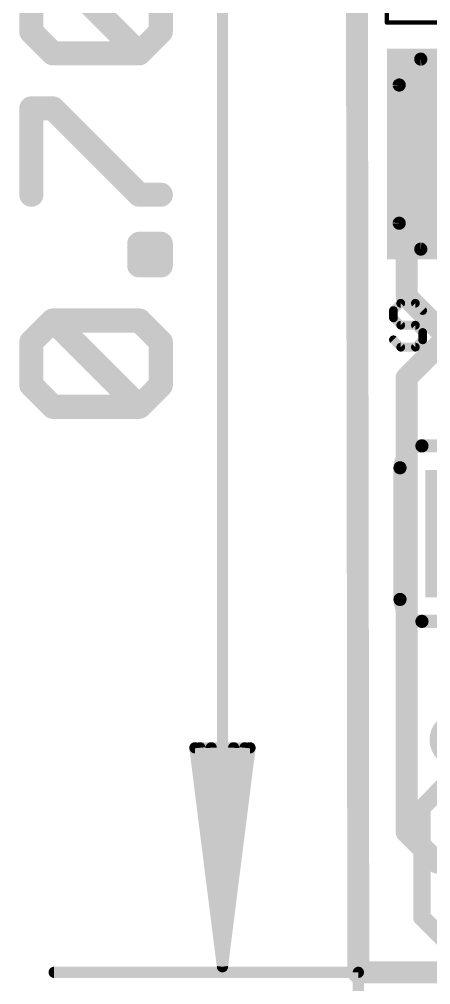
# Model space of a CAD drawing. Extents: x -42 to 65, y -14 to 27.
# Drawn here: x -3.93 to 0.84, y -0.14 to 11.04 of the extents above; entities that cross this region are included whole.
import ezdxf

# ---------------------------------------------------------------- set-up
doc = ezdxf.new("R2010")
doc.units = 0
for name, color, linetype in [('1', 12, 'CONTINUOUS'), ('18', 110, 'CONTINUOUS'), ('20', 53, 'CONTINUOUS'), ('21', 253, 'CONTINUOUS'), ('29', 253, 'CONTINUOUS'), ('31', 253, 'CONTINUOUS'), ('39', 12, 'CONTINUOUS'), ('47', 253, 'CONTINUOUS')]:
    doc.layers.add(name, color=color, linetype=linetype)

# ---------------------------------------------------------------- blocks, each defined once
blk = doc.blocks.new('RECT')
blk.add_solid([(-0.5, -0.5), (0.5, -0.5), (-0.5, 0.5), (0.5, 0.5)])
blk = doc.blocks.new('ROUNDV')
at = {"const_width": 0.5}
blk.add_lwpolyline([(0, -0.25, 1), (0, 0.25, 1), (0, -0.25)], format="xyb", dxfattribs=at)

msp = doc.modelspace()

# ---------------------------------------------------------------- linework, layer by layer
at = {"layer": '1', "const_width": 0.254}
for points in [[(0, 0), (-0.0254, 17.8054)], [(0.7206, 9.89), (0.5588, 9.7282)], [(2.9966, 9.89), (0.7206, 9.89)], [(0.5588, 9.7282), (0.5588, 7.8232)], [(0.5588, 7.8232), (1.0287, 7.3533)], [(0.5588, 6.8834), (1.0287, 7.3533)], [(0.5588, 1.6256), (0.5588, 6.8834)], [(0.9144, 1.27), (0.5588, 1.6256)], [(2.0066, 1.27), (0.9144, 1.27)], [(10.8966, 0), (0, 0)]]:
    msp.add_lwpolyline(points, dxfattribs=at)
at = {"layer": '1', "const_width": 0.127}
for points in [[(0.7206, 9.9535, 1), (0.7206, 9.8265)], [(0.7655, 9.8451, 1), (0.6757, 9.9349)], [(0.6223, 9.7282, 1), (0.4953, 9.7282)], [(0.5139, 9.7731, 1), (0.6037, 9.6833)], [(0.6037, 7.8681, 1), (0.5139, 7.7783)], [(0.4953, 7.8232, 1), (0.6223, 7.8232)], [(0.6223, 6.8834, 1), (0.4953, 6.8834)], [(0.5139, 6.9283, 1), (0.6037, 6.8385)], [(0.6037, 1.6705, 1), (0.5139, 1.5807)], [(0.4953, 1.6256, 1), (0.6223, 1.6256)], [(0.9144, 1.3335, 1), (0.9144, 1.2065)], [(0.8695, 1.2251, 1), (0.9593, 1.3149)], [(0, 0.0635, 1), (0, -0.0635)], [(-0.0635, -0.0001, 1), (0.0635, 0.0001)]]:
    msp.add_lwpolyline(points, format="xyb", dxfattribs=at)
at = {"layer": '20', "const_width": 0.2032}
for points in [[(0, 17.78), (0, 0)], [(0, 0), (10.922, 0)]]:
    msp.add_lwpolyline(points, dxfattribs=at)
at = {"layer": '20', "const_width": 0.1016}
for points in [[(0, 0.0508, 1), (0, -0.0508)], [(-0.0508, 0, 1), (0.0508, 0)]]:
    msp.add_lwpolyline(points, format="xyb", dxfattribs=at)
at = {"layer": '21'}
for points, const_width in [([(0.7232, 10.5742, 0.4142), (0.4732, 10.2742)], 0.1524), ([(0.7232, 10.6123, 1), (0.7232, 10.5361)], 0.0762), ([(0.7266, 10.5363, 1), (0.7198, 10.6121)], 0.0762), ([(0.5113, 10.2742, 1), (0.4351, 10.2742)], 0.0762), ([(0.4353, 10.2708, 1), (0.5111, 10.2776)], 0.0762), ([(0.4732, 8.6742, 0.4142), (0.7232, 8.3742)], 0.1524), ([(0.5111, 8.6708, 1), (0.4353, 8.6776)], 0.0762), ([(0.4351, 8.6742, 1), (0.5113, 8.6742)], 0.0762), ([(0.7232, 8.4123, 1), (0.7232, 8.3361)], 0.0762), ([(0.7198, 8.3363, 1), (0.7266, 8.4121)], 0.0762), ([(0.4318, 7.6627, 1), (0.381, 7.6627)], 0.0508), ([(0.4911, 7.7728, 1), (0.4911, 7.722)], 0.0508), ([(0.5091, 7.7295, 1), (0.4732, 7.7654)], 0.0508), ([(0.6786, 7.7654, 1), (0.6427, 7.7295)], 0.0508), ([(0.6606, 7.722, 1), (0.6606, 7.7728)], 0.0508), ([(0.3884, 7.6807, 1), (0.4244, 7.6447)], 0.0508), ([(0.4244, 7.5959, 1), (0.3884, 7.56)], 0.0508), ([(0.381, 7.578, 1), (0.4318, 7.578)], 0.0508), ([(0.7274, 7.6447, 1), (0.7633, 7.6807)], 0.0508), ([(0.4911, 7.5186, 1), (0.4911, 7.4678)], 0.0508), ([(0.4732, 7.4753, 1), (0.5091, 7.5112)], 0.0508), ([(0.6786, 7.5112, 1), (0.6427, 7.4753)], 0.0508), ([(0.6606, 7.4678, 1), (0.6606, 7.5186)], 0.0508), ([(0.7708, 7.4085, 1), (0.72, 7.4085)], 0.0508), ([(0.7274, 7.3905, 1), (0.7633, 7.4264)], 0.0508), ([(0.4244, 7.3417, 1), (0.3884, 7.3058)], 0.0508), ([(0.4911, 7.2644, 1), (0.4911, 7.2136)], 0.0508), ([(0.4732, 7.221, 1), (0.5091, 7.257)], 0.0508), ([(0.6427, 7.257, 1), (0.6786, 7.221)], 0.0508), ([(0.6606, 7.2136, 1), (0.6606, 7.2644)], 0.0508), ([(0.72, 7.3237, 1), (0.7708, 7.3237)], 0.0508), ([(0.7633, 7.3058, 1), (0.7274, 7.3417)], 0.0508), ([(0.7366, 6.096, 0.4142), (0.4826, 5.842)], 0.1524), ([(0.7366, 6.1341, 1), (0.7366, 6.0579)], 0.0762), ([(0.7366, 6.0579, 1), (0.7366, 6.1341)], 0.0762), ([(0.5207, 5.842, 1), (0.4445, 5.842)], 0.0762), ([(0.4445, 5.842, 1), (0.5207, 5.842)], 0.0762), ([(0.4826, 4.318, 0.4142), (0.7366, 4.064)], 0.1524), ([(0.5207, 4.318, 1), (0.4445, 4.318)], 0.0762), ([(0.4445, 4.318, 1), (0.5207, 4.318)], 0.0762), ([(0.7366, 4.1021, 1), (0.7366, 4.0259)], 0.0762), ([(0.7366, 4.0259, 1), (0.7366, 4.1021)], 0.0762), ([(0.7874, 1.905, 1), (0.6858, 1.905)], 0.1016), ([(0.7007, 1.9409, 1), (0.7725, 1.8691)], 0.1016), ([(0.7725, 0.6709, 1), (0.7007, 0.5991)], 0.1016), ([(0.6858, 0.635, 1), (0.7874, 0.635)], 0.1016)]:
    msp.add_lwpolyline(points, format="xyb", dxfattribs=dict(at, const_width=const_width))
for points, const_width in [([(2.2232, 10.5742), (0.7232, 10.5742)], 0.1524), ([(0.4732, 8.6742), (0.4732, 10.2742)], 0.1524), ([(2.2232, 8.3742), (0.7232, 8.3742)], 0.1524), ([(0.4911, 7.7474), (0.4064, 7.6627)], 0.1016), ([(0.4064, 7.6627), (0.4064, 7.578)], 0.1016), ([(0.6606, 7.7474), (0.4911, 7.7474)], 0.1016), ([(0.7454, 7.6627), (0.6606, 7.7474)], 0.1016), ([(0.4064, 7.578), (0.4911, 7.4932)], 0.1016), ([(0.4911, 7.4932), (0.6606, 7.4932)], 0.1016), ([(0.6606, 7.4932), (0.7454, 7.4085)], 0.1016), ([(0.7454, 7.4085), (0.7454, 7.3237)], 0.1016), ([(0.4911, 7.239), (0.4064, 7.3237)], 0.1016), ([(0.6606, 7.239), (0.4911, 7.239)], 0.1016), ([(0.7454, 7.3237), (0.6606, 7.239)], 0.1016), ([(0.7366, 6.096), (3.2766, 6.096)], 0.1524), ([(0.4826, 5.842), (0.4826, 4.318)], 0.1524), ([(3.2766, 4.064), (0.7366, 4.064)], 0.1524), ([(1.3716, 2.54), (0.7366, 1.905)], 0.2032), ([(0.7366, 1.905), (0.7366, 0.635)], 0.2032), ([(0.7366, 0.635), (1.3716, 0)], 0.2032)]:
    msp.add_lwpolyline(points, dxfattribs=dict(at, const_width=const_width))
at = {"layer": '39', "const_width": 0.0508}
for points in [[(0.3302, 10.9982), (0.3302, 12.3698)], [(3.5306, 10.9982), (0.3302, 10.9982)]]:
    msp.add_lwpolyline(points, dxfattribs=at)
at = {"layer": '39', "const_width": 0.0254}
for points in [[(0.3302, 11.0109, 1), (0.3302, 10.9855)], [(0.3175, 10.9982, 1), (0.3429, 10.9982)]]:
    msp.add_lwpolyline(points, format="xyb", dxfattribs=at)
at = {"layer": '47'}
for points, const_width in [([(-1.5748, 0.065), (-1.5748, 17.715)], 0.13), ([(-2.539, 10.6412), (-3.5389, 11.6411)], 0.2794), ([(-3.7889, 10.8912), (-3.7889, 11.3911)], 0.2794), ([(-2.289, 11.3911), (-2.289, 10.8912)], 0.2794), ([(-3.5389, 10.6412), (-3.7889, 10.8912)], 0.2794), ([(-2.289, 10.8912), (-2.539, 10.6412)], 0.2794), ([(-2.539, 10.6412), (-3.5389, 10.6412)], 0.2794), ([(-3.7889, 9.004), (-3.7889, 10.004)], 0.2794), ([(-3.7889, 10.004), (-3.5389, 10.004)], 0.2794), ([(-3.5389, 10.004), (-2.539, 9.004)], 0.2794), ([(-2.539, 9.004), (-2.289, 9.004)], 0.2794), ([(-2.539, 8.1855), (-2.539, 8.4354)], 0.2794), ([(-2.539, 8.4354), (-2.289, 8.4354)], 0.2794), ([(-2.289, 8.4354), (-2.289, 8.1855)], 0.2794), ([(-2.289, 8.1855), (-2.539, 8.1855)], 0.2794), ([(-3.7889, 7.2983), (-3.5389, 7.5482)], 0.2794), ([(-3.5389, 7.5482), (-2.539, 7.5482)], 0.2794), ([(-2.539, 6.5483), (-3.5389, 7.5482)], 0.2794), ([(-2.539, 7.5482), (-2.289, 7.2983)], 0.2794), ([(-3.7889, 6.7983), (-3.7889, 7.2983)], 0.2794), ([(-2.289, 7.2983), (-2.289, 6.7983)], 0.2794), ([(-3.5389, 6.5483), (-3.7889, 6.7983)], 0.2794), ([(-2.289, 6.7983), (-2.539, 6.5483)], 0.2794), ([(-2.539, 6.5483), (-3.5389, 6.5483)], 0.2794), ([(-1.5748, 0.065), (-1.894, 2.6)], 0.13), ([(-1.894, 2.6), (-1.2556, 2.6)], 0.13), ([(-1.5748, 0.065), (-1.8348, 2.6)], 0.13), ([(-1.5748, 0.065), (-1.7048, 2.6)], 0.13), ([(-1.2556, 2.6), (-1.5748, 0.065)], 0.13), ([(-1.4448, 2.6), (-1.5748, 0.065)], 0.13), ([(-1.3148, 2.6), (-1.5748, 0.065)], 0.13), ([(0, 0), (-3.5248, 0)], 0.13), ([(0, 0), (0, -4.998)], 0.13)]:
    msp.add_lwpolyline(points, dxfattribs=dict(at, const_width=const_width))
for points, const_width in [([(-3.7395, 10.9406, 1), (-3.8383, 10.8418)], 0.1397), ([(-3.8587, 10.8912, 1), (-3.719, 10.8912)], 0.1397), ([(-2.3589, 10.8912, 1), (-2.2191, 10.8912)], 0.1397), ([(-2.2396, 10.8418, 1), (-2.3384, 10.9406)], 0.1397), ([(-3.5389, 10.7111, 1), (-3.5389, 10.5714)], 0.1397), ([(-3.5883, 10.5918, 1), (-3.4895, 10.6906)], 0.1397), ([(-2.5884, 10.6906, 1), (-2.4896, 10.5918)], 0.1397), ([(-2.5884, 10.5918, 1), (-2.4896, 10.6906)], 0.1397), ([(-2.539, 10.5714, 1), (-2.539, 10.7111)], 0.1397), ([(-3.7889, 10.0738, 1), (-3.7889, 9.9341)], 0.1397), ([(-3.719, 10.004, 1), (-3.8587, 10.004)], 0.1397), ([(-3.4895, 10.0534, 1), (-3.5883, 9.9546)], 0.1397), ([(-3.5389, 9.9341, 1), (-3.5389, 10.0738)], 0.1397), ([(-3.8587, 9.004, 1), (-3.719, 9.004)], 0.1397), ([(-2.539, 9.0739, 1), (-2.539, 8.9342)], 0.1397), ([(-2.5884, 8.9547, 1), (-2.4896, 9.0534)], 0.1397), ([(-2.289, 8.9342, 1), (-2.289, 9.0739)], 0.1397), ([(-2.539, 8.5053, 1), (-2.539, 8.3656)], 0.1397), ([(-2.4691, 8.4354, 1), (-2.6088, 8.4354)], 0.1397), ([(-2.2191, 8.4354, 1), (-2.3589, 8.4354)], 0.1397), ([(-2.289, 8.3656, 1), (-2.289, 8.5053)], 0.1397), ([(-2.539, 8.2553, 1), (-2.539, 8.1156)], 0.1397), ([(-2.289, 8.1156, 1), (-2.289, 8.2553)], 0.1397), ([(-2.6088, 8.1855, 1), (-2.4691, 8.1855)], 0.1397), ([(-2.3589, 8.1855, 1), (-2.2191, 8.1855)], 0.1397), ([(-3.5389, 7.6181, 1), (-3.5389, 7.4784)], 0.1397), ([(-3.4895, 7.5976, 1), (-3.5883, 7.4988)], 0.1397), ([(-3.4895, 7.4988, 1), (-3.5883, 7.5976)], 0.1397), ([(-2.4896, 7.5976, 1), (-2.5884, 7.4988)], 0.1397), ([(-2.539, 7.4784, 1), (-2.539, 7.6181)], 0.1397), ([(-3.8383, 7.3476, 1), (-3.7395, 7.2489)], 0.1397), ([(-3.719, 7.2983, 1), (-3.8587, 7.2983)], 0.1397), ([(-2.2191, 7.2983, 1), (-2.3589, 7.2983)], 0.1397), ([(-2.3384, 7.2489, 1), (-2.2396, 7.3476)], 0.1397), ([(-3.7395, 6.8477, 1), (-3.8383, 6.7489)], 0.1397), ([(-2.2396, 6.7489, 1), (-2.3384, 6.8477)], 0.1397), ([(-3.8587, 6.7983, 1), (-3.719, 6.7983)], 0.1397), ([(-2.3589, 6.7983, 1), (-2.2191, 6.7983)], 0.1397), ([(-3.5389, 6.6182, 1), (-3.5389, 6.4785)], 0.1397), ([(-3.5883, 6.4989, 1), (-3.4895, 6.5977)], 0.1397), ([(-2.5884, 6.5977, 1), (-2.4896, 6.4989)], 0.1397), ([(-2.5884, 6.4989, 1), (-2.4896, 6.5977)], 0.1397), ([(-2.539, 6.4785, 1), (-2.539, 6.6182)], 0.1397), ([(-1.8618, 2.6041, 1), (-1.9263, 2.5959)], 0.065), ([(-1.894, 2.6325, 1), (-1.894, 2.5675)], 0.065), ([(-1.8025, 2.6033, 1), (-1.8671, 2.5967)], 0.065), ([(-1.6723, 2.6017, 1), (-1.7373, 2.5983)], 0.065), ([(-1.4123, 2.5983, 1), (-1.4773, 2.6017)], 0.065), ([(-1.2825, 2.5967, 1), (-1.3471, 2.6033)], 0.065), ([(-1.2233, 2.5959, 1), (-1.2878, 2.6041)], 0.065), ([(-1.2556, 2.5675, 1), (-1.2556, 2.6325)], 0.065), ([(-3.5248, 0.0325, 1), (-3.5248, -0.0325)], 0.065), ([(-1.607, 0.0691, 1), (-1.5426, 0.0609)], 0.065), ([(-1.6071, 0.0683, 1), (-1.5425, 0.0617)], 0.065), ([(-1.6073, 0.0633, 1), (-1.5423, 0.0667)], 0.065), ([(-1.6073, 0.0667, 1), (-1.5423, 0.0633)], 0.065), ([(-1.6073, 0.065, 1), (-1.5423, 0.065)], 0.065), ([(-1.6071, 0.0617, 1), (-1.5425, 0.0683)], 0.065), ([(-1.607, 0.0609, 1), (-1.5426, 0.0691)], 0.065), ([(0.0325, 0, 1), (-0.0325, 0)], 0.065), ([(0, -0.0325, 1), (0, 0.0325)], 0.065)]:
    msp.add_lwpolyline(points, format="xyb", dxfattribs=dict(at, const_width=const_width))

# ---------------------------------------------------------------- block references
at = {"layer": '18', "xscale": 0.635, "yscale": 0.635}
msp.add_blockref('ROUNDV', (1.143, 2.6924), dxfattribs=at)
msp.add_blockref('ROUNDV', (1.143, 2.6924), dxfattribs=at)
at = {"layer": '29', "xscale": 0.8382, "yscale": 1.4732}
for p, rotation in [((1.4732, 9.8861), 90), ((1.4732, 9.0623), 90), ((1.1938, 5.08), 180)]:
    msp.add_blockref('RECT', p, dxfattribs=dict(at, rotation=rotation))
at = {"layer": '31', "xscale": 2.4384, "yscale": 2.286, "rotation": 90}
msp.add_blockref('RECT', (1.4732, 9.4742), dxfattribs=at)

doc.saveas('drawing.dxf')
